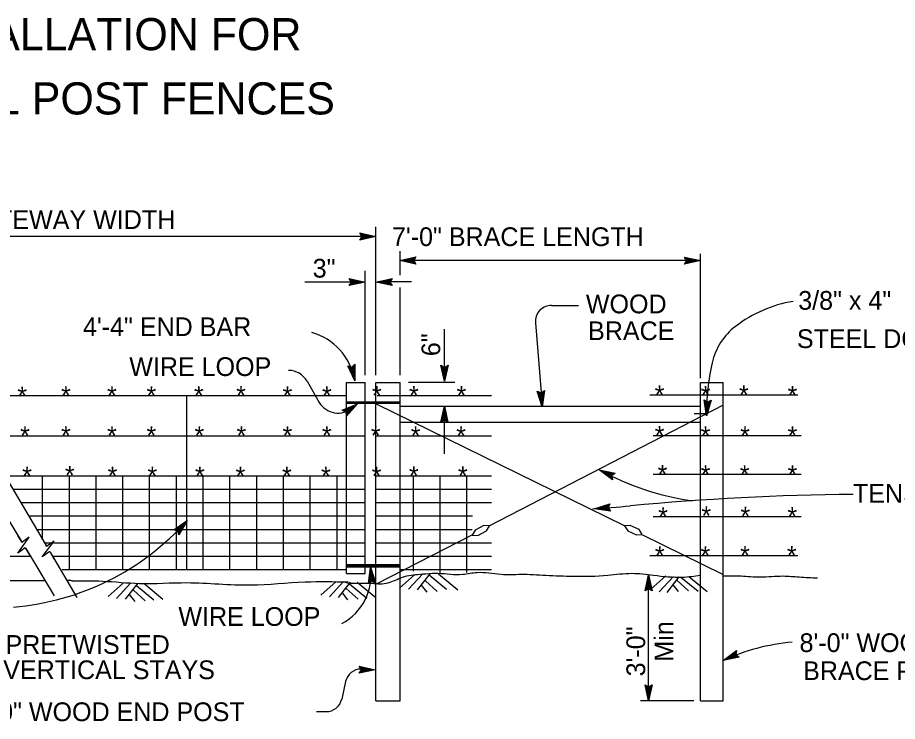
# Model space of a CAD drawing. Extents: x -894 to 866, y -476 to 714.
# Drawn here: x -409.8 to -81.1, y 108.3 to 371.2 of the extents above; entities that cross this region are included whole.
import ezdxf

# ---------------------------------------------------------------- set-up
doc = ezdxf.new("R2010")
doc.units = 0
for name, color, linetype in [('56 Stage 3 Anno', 7, 'Continuous'), ('57 Undefined', 7, 'Continuous'), ('59 Sndwall Anno', 7, 'Continuous'), ('60 Nongeo Data', 7, 'Continuous')]:
    doc.layers.add(name, color=color, linetype=linetype)

msp = doc.modelspace()

# ---------------------------------------------------------------- linework, layer by layer
at = {"layer": '56 Stage 3 Anno'}
for p, q in [((-275.93, 237.61), (-275.93, 293.05)), ((-275.93, 289.48), (-525.93, 289.48)), ((-281.13, 289.48), (-281.93, 290.82)), ((-281.93, 290.82), (-281.93, 290.82)), ((-281.93, 290.82), (-275.93, 289.48)), ((-275.93, 289.48), (-281.93, 288.15)), ((-281.93, 288.15), (-281.13, 289.48)), ((-281.71, 290.47), (-277.31, 289.48)), ((-277.32, 289.48), (-281.69, 288.51)), ((-278.69, 289.48), (-281.52, 288.86)), ((-281.48, 290.11), (-278.69, 289.48)), ((-281.3, 289.76), (-280.07, 289.49)), ((-280.07, 289.49), (-281.28, 289.22)), ((-275.93, 289.48), (-275.93, 289.48)), ((-281.93, 288.15), (-281.93, 288.15)), ((-266.93, 275), (-266.93, 283.97)), ((-154.71, 236.58), (-154.71, 282.94)), ((-267.03, 280.49), (-261.03, 281.82)), ((-261.03, 279.15), (-267.03, 280.49)), ((-267.03, 280.49), (-267.03, 280.49)), ((-154.71, 280.49), (-266.93, 280.49)), ((-261.24, 279.51), (-265.65, 280.49)), ((-265.64, 280.5), (-261.26, 281.47)), ((-264.27, 280.49), (-261.44, 281.12)), ((-261.48, 279.87), (-264.27, 280.49)), ((-262.88, 280.49), (-261.68, 280.76)), ((-261.65, 280.22), (-262.88, 280.49)), ((-261.03, 281.82), (-261.83, 280.49)), ((-261.83, 280.49), (-261.03, 279.15)), ((-261.03, 281.82), (-261.03, 281.82)), ((-159.88, 280.45), (-160.68, 281.79)), ((-160.68, 281.79), (-160.68, 281.79)), ((-160.68, 281.79), (-154.68, 280.45)), ((-154.68, 280.45), (-160.68, 279.12)), ((-160.68, 279.12), (-159.88, 280.45)), ((-160.46, 281.44), (-156.06, 280.45)), ((-156.07, 280.45), (-160.44, 279.48)), ((-157.44, 280.45), (-160.27, 279.83)), ((-160.23, 281.08), (-157.44, 280.45)), ((-160.05, 280.73), (-158.82, 280.46)), ((-158.82, 280.46), (-160.03, 280.19)), ((-154.68, 280.45), (-154.68, 280.45)), ((-279.93, 237.61), (-279.93, 276.59)), ((-261.03, 279.15), (-261.03, 279.15)), ((-160.68, 279.12), (-160.68, 279.12)), ((-285.13, 272.47), (-285.93, 273.81)), ((-285.93, 273.81), (-285.93, 273.81)), ((-285.93, 273.81), (-279.93, 272.47)), ((-285.71, 273.45), (-281.31, 272.47)), ((-285.48, 273.09), (-282.69, 272.47)), ((-275.93, 272.47), (-269.93, 273.8)), ((-274.54, 272.47), (-270.16, 273.44)), ((-273.17, 272.47), (-270.34, 273.09)), ((-269.93, 273.8), (-270.73, 272.47)), ((-269.93, 273.8), (-269.93, 273.8)), ((-279.93, 272.47), (-302.5, 272.47)), ((-279.93, 272.47), (-285.93, 271.14)), ((-285.93, 271.14), (-285.13, 272.47)), ((-285.93, 271.14), (-285.93, 271.14)), ((-281.32, 272.46), (-285.69, 271.5)), ((-282.69, 272.47), (-285.52, 271.84)), ((-285.3, 272.75), (-284.07, 272.47)), ((-284.07, 272.47), (-285.28, 272.2)), ((-279.93, 272.47), (-279.93, 272.47)), ((-269.93, 271.13), (-275.93, 272.47)), ((-275.93, 272.47), (-275.93, 272.47)), ((-262.66, 272.52), (-275.07, 272.52)), ((-270.14, 271.48), (-274.55, 272.47)), ((-270.38, 271.84), (-273.17, 272.47)), ((-271.78, 272.46), (-270.57, 272.73)), ((-270.55, 272.19), (-271.78, 272.46)), ((-270.73, 272.47), (-269.93, 271.13)), ((-269.93, 271.13), (-269.93, 271.13)), ((-266.93, 237.61), (-266.93, 270.42)), ((-210.39, 263.71), (-200.24, 263.71)), ((-216.37, 257.21), (-213.84, 226.6)), ((-250.36, 235.37), (-250.36, 254.85)), ((-283.8, 235.6), (-286.44, 241.14)), ((-286.44, 241.14), (-286.44, 241.14)), ((-286.44, 241.14), (-284.97, 240.66)), ((-284.11, 236.95), (-286.04, 241)), ((-284.42, 238.29), (-285.66, 240.9)), ((-284.73, 239.63), (-285.26, 240.75)), ((-284.97, 240.66), (-283.84, 241.74)), ((-284.73, 240.89), (-284.73, 239.63)), ((-284.44, 241.14), (-284.42, 238.29)), ((-284.14, 241.45), (-284.11, 236.94)), ((-283.84, 241.74), (-283.84, 241.74)), ((-283.84, 241.74), (-283.8, 235.6)), ((-250.36, 235.37), (-251.69, 241.37)), ((-251.69, 241.37), (-251.69, 241.37)), ((-251.69, 241.37), (-250.36, 240.57)), ((-250.36, 236.76), (-251.33, 241.14)), ((-250.35, 238.14), (-250.98, 240.96)), ((-250.35, 239.52), (-250.62, 240.73)), ((-250.36, 240.57), (-249.02, 241.37)), ((-249.02, 241.37), (-250.36, 235.37)), ((-249.37, 241.16), (-250.36, 236.75)), ((-249.73, 240.92), (-250.35, 238.14)), ((-250.08, 240.75), (-250.35, 239.52)), ((-249.02, 241.37), (-249.02, 241.37)), ((-307.38, 239.44), (-308.61, 239.44)), ((-301.68, 235.44), (-297.1, 227.51)), ((-283.8, 235.6), (-283.8, 235.6)), ((-246.45, 234.99), (-263.74, 234.99)), ((-250.36, 235.37), (-250.36, 235.37)), ((-213.84, 225.86), (-215.66, 231.73)), ((-215.66, 231.73), (-215.66, 231.73)), ((-215.66, 231.73), (-214.27, 231.04)), ((-213.96, 227.24), (-215.28, 231.52)), ((-214.06, 228.61), (-214.92, 231.37)), ((-214.18, 229.99), (-214.54, 231.17)), ((-214.27, 231.04), (-213, 231.95)), ((-214, 231.24), (-214.18, 229.99)), ((-213.67, 231.44), (-214.06, 228.61)), ((-213.33, 231.7), (-213.95, 227.23)), ((-213, 231.95), (-213.84, 225.86)), ((-213, 231.95), (-213, 231.95)), ((-288.54, 224.56), (-282.88, 226.96)), ((-282.88, 226.96), (-286.98, 222.39)), ((-282.88, 226.96), (-282.88, 226.96)), ((-152.5, 222.43), (-153.39, 228.51)), ((-153.39, 228.51), (-153.39, 228.51)), ((-153.39, 228.51), (-152.13, 227.62)), ((-152.41, 223.82), (-153.05, 228.25)), ((-152.3, 225.19), (-152.72, 228.05)), ((-150.73, 228.32), (-152.5, 222.43)), ((-151.1, 228.13), (-152.4, 223.81)), ((-152.2, 226.56), (-152.38, 227.79)), ((-151.48, 227.92), (-152.3, 225.19)), ((-151.84, 227.77), (-152.2, 226.56)), ((-152.13, 227.62), (-150.73, 228.32)), ((-150.73, 228.32), (-150.73, 228.32)), ((-287.1, 223.93), (-288.54, 224.56)), ((-288.54, 224.56), (-288.54, 224.56)), ((-288.15, 224.39), (-284, 226.16)), ((-287.75, 224.24), (-285.13, 225.36)), ((-287.41, 224.06), (-286.25, 224.55)), ((-286.98, 222.39), (-287.1, 223.93)), ((-286.25, 224.55), (-287.07, 223.63)), ((-285.13, 225.36), (-287.06, 223.2)), ((-284.01, 226.15), (-287, 222.82)), ((-251.7, 220.07), (-250.36, 226.07)), ((-251.34, 220.29), (-250.36, 224.69)), ((-250.36, 226.07), (-250.36, 226.07)), ((-250.36, 226.07), (-249.03, 220.07)), ((-250.36, 208.29), (-250.36, 226.07)), ((-250.35, 224.68), (-249.38, 220.31)), ((-213.84, 225.86), (-213.84, 225.86)), ((-286.98, 222.39), (-286.98, 222.39)), ((-250.36, 220.87), (-251.7, 220.07)), ((-250.98, 220.52), (-250.36, 223.31)), ((-250.63, 220.7), (-250.36, 221.93)), ((-250.36, 223.31), (-249.73, 220.48)), ((-250.36, 221.93), (-250.09, 220.72)), ((-249.03, 220.07), (-250.36, 220.87)), ((-152.5, 222.43), (-152.5, 222.43)), ((-251.7, 220.07), (-251.7, 220.07)), ((-249.03, 220.07), (-249.03, 220.07)), ((-187.62, 198.59), (-192.54, 202.28)), ((-192.54, 202.28), (-192.54, 202.28)), ((-192.54, 202.28), (-186.52, 201.02)), ((-187.67, 199), (-191.28, 201.71)), ((-191.27, 201.71), (-186.88, 200.79)), ((-187.74, 199.43), (-190.02, 201.14)), ((-190.02, 201.14), (-187.19, 200.55)), ((-187.75, 199.82), (-188.76, 200.57)), ((-188.76, 200.57), (-187.55, 200.32)), ((-186.52, 201.02), (-187.8, 200.14)), ((-186.52, 201.02), (-186.52, 201.02)), ((-187.8, 200.14), (-187.62, 198.59)), ((-187.62, 198.59), (-187.62, 198.59)), ((-194.42, 187.72), (-188.56, 189.58)), ((-188.32, 186.92), (-194.42, 187.72)), ((-194.42, 187.72), (-194.42, 187.72)), ((-188.57, 187.25), (-193.04, 187.84)), ((-193.03, 187.85), (-188.76, 189.2)), ((-191.67, 187.96), (-188.91, 188.84)), ((-188.84, 187.59), (-191.67, 187.96)), ((-190.29, 188.09), (-189.11, 188.46)), ((-189.04, 187.92), (-190.29, 188.09)), ((-188.56, 189.58), (-189.24, 188.18)), ((-189.24, 188.18), (-188.32, 186.92)), ((-188.56, 189.58), (-188.56, 189.58)), ((-188.32, 186.92), (-188.32, 186.92)), ((-351.5, 179.86), (-346.46, 183.38)), ((-351.09, 179.78), (-347.39, 182.36)), ((-350.67, 179.71), (-348.33, 181.34)), ((-348.33, 181.34), (-349.78, 178.84)), ((-347.4, 182.35), (-349.64, 178.47)), ((-346.46, 183.38), (-349.54, 178.06)), ((-346.46, 183.38), (-346.46, 183.38)), ((-349.97, 179.55), (-351.5, 179.86)), ((-351.5, 179.86), (-351.5, 179.86)), ((-350.3, 179.61), (-349.26, 180.33)), ((-349.54, 178.06), (-349.97, 179.55)), ((-349.26, 180.33), (-349.88, 179.25)), ((-349.54, 178.06), (-349.54, 178.06)), ((-278.7, 159.84), (-278.01, 165.95)), ((-278.37, 160.1), (-277.86, 164.58)), ((-278.01, 165.95), (-278.01, 165.95)), ((-278.01, 165.95), (-276.05, 160.13)), ((-277.86, 164.57), (-276.43, 160.32)), ((-278.04, 160.37), (-277.72, 163.2)), ((-277.72, 163.2), (-276.79, 160.46)), ((-277.71, 160.58), (-277.57, 161.83)), ((-277.57, 161.83), (-277.18, 160.66)), ((-175.43, 157.12), (-174.09, 163.12)), ((-175.08, 157.34), (-174.1, 161.74)), ((-174.09, 116.01), (-174.09, 163.12)), ((-174.09, 163.12), (-174.09, 163.12)), ((-174.09, 163.12), (-172.76, 157.12)), ((-174.09, 161.73), (-173.12, 157.36)), ((-277.46, 160.78), (-278.7, 159.84)), ((-278.7, 159.84), (-278.7, 159.84)), ((-276.05, 160.13), (-277.46, 160.78)), ((-276.05, 160.13), (-276.05, 160.13)), ((-174.09, 157.92), (-175.43, 157.12)), ((-174.72, 157.57), (-174.1, 160.36)), ((-174.37, 157.75), (-174.1, 158.98)), ((-174.1, 160.36), (-173.47, 157.53)), ((-174.1, 158.98), (-173.83, 157.77)), ((-172.76, 157.12), (-174.09, 157.92)), ((-175.43, 157.12), (-175.43, 157.12)), ((-172.76, 157.12), (-172.76, 157.12)), ((-146.25, 131.15), (-141.29, 134.78)), ((-141.29, 134.78), (-141.49, 133.24)), ((-141.29, 134.78), (-141.29, 134.78)), ((-140.22, 132.34), (-146.25, 131.15)), ((-140.56, 132.58), (-144.99, 131.7)), ((-144.98, 131.71), (-141.36, 134.36)), ((-143.72, 132.26), (-141.39, 133.97)), ((-140.92, 132.81), (-143.72, 132.26)), ((-142.46, 132.82), (-141.46, 133.55)), ((-141.22, 133.06), (-142.46, 132.82)), ((-141.49, 133.24), (-140.22, 132.34)), ((-140.22, 132.34), (-140.22, 132.34)), ((-281.39, 127.67), (-282.19, 129.01)), ((-282.19, 129.01), (-282.19, 129.01)), ((-282.19, 129.01), (-276.19, 127.67)), ((-281.97, 128.66), (-277.57, 127.67)), ((-281.74, 128.3), (-278.95, 127.67)), ((-146.25, 131.15), (-146.25, 131.15)), ((-276.19, 127.67), (-282.19, 126.34)), ((-282.19, 126.34), (-281.39, 127.67)), ((-282.19, 126.34), (-282.19, 126.34)), ((-277.58, 127.67), (-281.95, 126.7)), ((-278.95, 127.67), (-281.78, 127.05)), ((-281.56, 127.95), (-280.33, 127.67)), ((-280.33, 127.67), (-281.54, 127.41)), ((-276.19, 127.67), (-276.19, 127.67)), ((-287.26, 123.2), (-288.68, 116.71)), ((-174.09, 116.01), (-175.43, 122.01)), ((-175.43, 122.01), (-175.43, 122.01)), ((-175.43, 122.01), (-174.09, 121.21)), ((-174.1, 117.4), (-175.07, 121.78)), ((-174.09, 121.21), (-172.75, 122.01)), ((-172.75, 122.01), (-174.09, 116.01)), ((-173.11, 121.8), (-174.09, 117.39)), ((-172.75, 122.01), (-172.75, 122.01)), ((-174.09, 118.78), (-174.72, 121.6)), ((-174.09, 120.16), (-174.36, 121.37)), ((-173.47, 121.56), (-174.09, 118.78)), ((-173.82, 121.39), (-174.09, 120.16)), ((-157.24, 116.01), (-177.11, 116.01)), ((-174.09, 116.01), (-174.09, 116.01)), ((-298.15, 112), (-294.55, 112))]:
    msp.add_line(p, q, dxfattribs=at)
for centre, radius, start, end in [((-210.39, 257.71), 6, 90, 184.7279), ((-111.99, 217.14), 48.77, 99.5689, 127.4146), ((-305.93, 232.25), 22.21, 10.0409, 74.1115), ((-127.23, 237.05), 23.7, 127.4146, 167.137), ((-65.98, 223.06), 86.52, 167.137, 180.4191), ((-308.61, 231.44), 8, 29.989, 90), ((-290.17, 231.51), 8, 209.988, 311.6452), ((-142.08, 295.91), 106.35, 241.798, 261.4846), ((-87.68, -810.27), 1003.46, 90.5736, 95.3346), ((-230.6, 720.34), 533.8, 273.8172, 275.3346), ((-419.19, 248.14), 97.38, 274.5987, 318.3161), ((-298.11, 162.93), 20.33, 297.6475, 8.56), ((-113.46, 59.14), 79.1, 95.044, 114.5052), ((-281.4, 121.92), 6, 90, 167.6493), ((-294.55, 118), 6, 270, 347.6493)]:
    msp.add_arc(centre, radius, start, end, dxfattribs=at)
at = {"layer": '59 Sndwall Anno'}
for p, q in [((-261.46, 163.23), (-267.16, 158.16)), ((-258.46, 163.45), (-263.75, 157.69)), ((-255.79, 163.45), (-260.49, 157.47)), ((-256, 163.07), (-249.56, 157.77)), ((-252.57, 163.43), (-245.36, 157.49)), ((-167.61, 162.75), (-173.31, 157.68)), ((-164.81, 162.5), (-170.11, 156.74)), ((-162.75, 162.37), (-167.32, 156.55)), ((-163.52, 161.14), (-159.12, 157.14)), ((-162.07, 162.25), (-155.62, 156.94)), ((-159.08, 162.46), (-152.27, 156.85)), ((-370.31, 160.01), (-376.01, 154.94)), ((-367.57, 159.97), (-372.87, 154.21)), ((-364.91, 159.97), (-369.61, 153.99)), ((-365.37, 159.07), (-358.93, 153.77)), ((-362.71, 159.95), (-355.5, 154.02)), ((-290.78, 160.63), (-296.49, 155.56)), ((-288.04, 160.59), (-293.34, 154.84)), ((-285.54, 160.38), (-290.08, 154.61)), ((-287.02, 158.05), (-282.62, 154.04)), ((-285.84, 159.7), (-279.4, 154.39)), ((-282.92, 160.35), (-275.98, 154.64)), ((-259, 159.19), (-256.93, 156.66)), ((-257.43, 160.9), (-253.04, 156.9)), ((-165.08, 159.42), (-163.02, 156.89)), ((-368.11, 155.71), (-366.05, 153.18)), ((-366.55, 157.42), (-362.15, 153.42)), ((-288.58, 156.33), (-286.52, 153.8))]:
    msp.add_line(p, q, dxfattribs=at)
at = {"layer": '60 Nongeo Data'}
for p, q in [((-286.93, 163.61), (-286.93, 234.99)), ((-286.93, 234.99), (-279.93, 234.99)), ((-279.93, 163.61), (-279.93, 234.99)), ((-275.93, 116.08), (-275.93, 234.99)), ((-275.93, 234.99), (-266.93, 234.99)), ((-266.93, 116.08), (-266.93, 234.99)), ((-154.71, 116.01), (-154.71, 234.93)), ((-154.71, 234.93), (-146.26, 234.93)), ((-146.26, 116.01), (-146.26, 234.93)), ((-432.03, 230.07), (-286.93, 230.07)), ((-346.55, 165.1), (-346.55, 230.08)), ((-275.46, 230.07), (-232.81, 230.07)), ((-173.62, 230.32), (-118.34, 230.32)), ((-286.93, 227.77), (-266.93, 227.77)), ((-286.93, 227.67), (-266.93, 227.67)), ((-286.93, 227.57), (-266.93, 227.57)), ((-286.93, 227.47), (-266.93, 227.47)), ((-286.93, 227.37), (-266.93, 227.37)), ((-286.93, 227.27), (-266.93, 227.27)), ((-275.81, 226.96), (-183.16, 181.46)), ((-266.93, 226.07), (-154.73, 226.07)), ((-146.21, 226.44), (-233.53, 181.38)), ((-157.08, 223.37), (-151.8, 223.37)), ((-266.93, 220.07), (-154.73, 220.07)), ((-423.53, 215.07), (-279.93, 215.07)), ((-275.93, 215.07), (-232.81, 215.07)), ((-172.38, 215.17), (-117.1, 215.17)), ((-172.38, 215.17), (-117.1, 215.17)), ((-425.12, 203.11), (-408.38, 175.53)), ((-172.38, 200.65), (-117.1, 200.65)), ((-172.38, 200.65), (-117.1, 200.65)), ((-172.06, 200.65), (-117.1, 200.65)), ((-414.61, 200.18), (-399.18, 174.08)), ((-414.55, 200.07), (-279.93, 200.07)), ((-400.48, 176.2), (-400.48, 200.07)), ((-390.48, 165.07), (-390.48, 200.07)), ((-380.48, 165.07), (-380.48, 200.07)), ((-370.48, 165.07), (-370.48, 200.07)), ((-360.48, 165.07), (-360.48, 200.07)), ((-350.48, 165.07), (-350.48, 200.07)), ((-340.48, 165.07), (-340.48, 200.07)), ((-330.48, 165.07), (-330.48, 200.07)), ((-320.48, 165.07), (-320.48, 200.07)), ((-310.48, 165.07), (-310.48, 200.07)), ((-300.48, 165.07), (-300.48, 200.07)), ((-290.48, 165.07), (-290.48, 200.07)), ((-275.93, 200.07), (-232.81, 200.07)), ((-261.94, 164.44), (-261.94, 200.07)), ((-251.94, 163.85), (-251.94, 200.07)), ((-241.94, 163.97), (-241.94, 200.07)), ((-411.58, 195.07), (-279.93, 195.07)), ((-275.93, 195.07), (-232.81, 195.07)), ((-408.64, 190.07), (-279.93, 190.07)), ((-275.93, 190.07), (-232.81, 190.07)), ((-405.69, 185.07), (-286.93, 185.07)), ((-404.93, 185.07), (-279.93, 185.07)), ((-275.93, 185.07), (-239.83, 185.07)), ((-172.38, 184.87), (-117.1, 184.87)), ((-172.38, 184.87), (-117.1, 184.87)), ((-172.06, 184.87), (-117.1, 184.87)), ((-171.74, 184.87), (-117.1, 184.87)), ((-235.67, 181.49), (-238.91, 179.79)), ((-233.53, 181.36), (-235.67, 181.49)), ((-234.64, 179.53), (-233.53, 181.36)), ((-180.95, 181.55), (-183.07, 181.34)), ((-183.07, 181.34), (-181.89, 179.56)), ((-177.64, 179.98), (-180.95, 181.55)), ((-409.79, 177.82), (-408.18, 175.16)), ((-402.65, 180.07), (-279.93, 180.07)), ((-275.93, 180.07), (-239.94, 180.07)), ((-239.92, 178.08), (-275.59, 159.68)), ((-238.91, 179.79), (-240.02, 177.97)), ((-240.02, 177.97), (-237.89, 177.83)), ((-237.89, 177.83), (-234.64, 179.53)), ((-236.78, 179.66), (-236.78, 179.66)), ((-181.89, 179.56), (-178.59, 177.99)), ((-179.77, 179.77), (-179.77, 179.77)), ((-178.59, 177.99), (-176.46, 178.2)), ((-176.46, 178.2), (-177.64, 179.98)), ((-176.41, 178.05), (-146.5, 163.36)), ((-400.54, 176.38), (-398.96, 173.71)), ((-399.78, 175.07), (-397.25, 175.07)), ((-396.38, 175.07), (-279.93, 175.07)), ((-275.93, 175.07), (-232.81, 175.07)), ((-407, 173.23), (-405.39, 170.58)), ((-406.79, 172.9), (-396.11, 155.3)), ((-397.81, 171.76), (-396.23, 169.08)), ((-397.67, 171.54), (-387.69, 154.65)), ((-517.93, 170.07), (-405.12, 170.07)), ((-396.82, 170.07), (-286.93, 170.07)), ((-395.66, 170.07), (-279.93, 170.07)), ((-275.93, 170.07), (-232.81, 170.07)), ((-173.62, 170.35), (-118.34, 170.35)), ((-173.62, 170.35), (-118.34, 170.35)), ((-173.62, 170.35), (-118.34, 170.35)), ((-173.3, 170.35), (-118.34, 170.35)), ((-172.99, 170.35), (-118.34, 170.35)), ((-393.15, 165.07), (-286.93, 165.07)), ((-286.93, 166.97), (-266.93, 166.97)), ((-286.93, 166.87), (-266.93, 166.87)), ((-286.93, 166.77), (-266.93, 166.77)), ((-286.93, 166.67), (-266.93, 166.67)), ((-286.93, 166.57), (-266.93, 166.57)), ((-286.93, 166.47), (-266.93, 166.47)), ((-286.93, 166.37), (-266.93, 166.37)), ((-286.93, 166.27), (-266.93, 166.27)), ((-286.93, 166.17), (-266.93, 166.17)), ((-286.93, 166.07), (-266.93, 166.07)), ((-266.93, 165.07), (-232.81, 165.07)), ((-286.93, 163.61), (-279.93, 163.61)), ((-275.93, 116.08), (-266.93, 116.08)), ((-154.71, 116.01), (-146.26, 116.01))]:
    msp.add_line(p, q, dxfattribs=at)
for points in [[(-407, 173.23), (-409.76, 171.23), (-405.43, 177.16), (-408.18, 175.16)], [(-397.81, 171.76), (-400.58, 169.79), (-396.18, 175.67), (-398.96, 173.71)], [(-288.11, 160.5), (-287.85, 160.52), (-287.6, 160.52), (-287.34, 160.52), (-287.08, 160.26), (-286.82, 160.26), (-286.57, 160.26), (-286.31, 160), (-286.05, 160), (-285.79, 160), (-285.54, 160), (-285.28, 160), (-285.02, 160), (-284.76, 160), (-284.51, 160), (-284.25, 160), (-283.99, 160), (-283.73, 160), (-283.48, 160), (-283.22, 160), (-282.96, 160), (-282.7, 160), (-282.19, 160), (-281.93, 160), (-281.67, 160), (-281.42, 160), (-281.16, 160), (-280.9, 160), (-280.65, 160), (-280.39, 160), (-280.13, 160), (-279.87, 160), (-279.62, 160), (-279.36, 160), (-279.1, 160), (-278.84, 160), (-278.59, 160), (-278.33, 160), (-278.07, 160), (-277.81, 160), (-277.56, 160), (-277.3, 160), (-277.04, 160), (-276.78, 160), (-276.53, 160), (-276.27, 160), (-276.27, 160)]]:
    msp.add_lwpolyline(points, dxfattribs=at)
for points in [[(-525.84, 161.32), (-518.39, 160.46), (-510.37, 160.75), (-497.77, 160.17), (-482.3, 159.6), (-469.41, 158.74), (-456.81, 157.88), (-439.33, 159.6), (-422.15, 160.75), (-403.82, 161.03), (-399.79, 160.99)], [(-277.59, 159.95), (-271.34, 160.1), (-265.99, 162.24), (-259.57, 163.31), (-254.93, 163.67), (-252.8, 163.67), (-243.52, 163.31), (-238.18, 164.02), (-229.26, 163.31), (-221.77, 163.31), (-212.5, 162.95), (-202.16, 162.6), (-189.32, 162.95), (-180.41, 163.67), (-172.21, 162.95), (-161.51, 162.24), (-154.69, 162.92)], [(-145.95, 162.66), (-139.53, 162.66), (-132.4, 162.3), (-123.84, 162.66), (-117.78, 162.3), (-111.01, 161.94)], [(-389.46, 160.87), (-389.94, 160.94), (-391.56, 160.94)], [(-389.46, 160.87), (-378.04, 160.75), (-364.29, 159.89), (-346.53, 160.17), (-322.75, 159.32), (-302.42, 160.46), (-286.38, 160.46)]]:
    msp.add_spline(points, degree=3, dxfattribs=at)

# ---------------------------------------------------------------- texts
at = {"layer": '57 Undefined'}
for s, height, p in [('WIRE MESH GATE INSTALLATION FOR', 12, (-601.57, 359.05)), ('EITHER WOOD OR METAL POST FENCES', 12, (-610.46, 335.05)), ('GATEWAY WIDTH', 7, (-431, 292.27)), ('7\'-0" BRACE LENGTH', 7, (-269.94, 285.89)), ('3"', 7, (-299.56, 274.11)), ('WOOD', 7, (-197.52, 260.78)), ('3/8" x 4"', 7, (-118.19, 262.1)), ('4\'-4" END BAR', 7, (-385.38, 252.26)), ('BRACE', 7, (-196.69, 250.76)), ('STEEL DOWELS WIRES', 7, (-118.68, 247.8)), ('WIRE LOOP', 7, (-368.1, 237.36)), ('TENSION WIRES', 7, (-97.74, 189.99)), ('WIRE LOOP', 7, (-349.74, 144.03)), ('8\'-0" WOOD', 7, (-117.69, 134.26)), ('PRETWISTED', 7, (-414.32, 133.57)), ('VERTICAL STAYS', 7, (-415.17, 124.13)), ('BRACE POST', 7, (-116.36, 123.78)), ('8\'-0" WOOD END POST', 7, (-426.82, 108.45))]:
    msp.add_text(s, height=height, dxfattribs=at).set_placement(p)
for s, p in [('6"', (-251.93, 244.76)), ('Min', (-164.88, 130.67)), ('3\'-0"', (-175.38, 125.17))]:
    msp.add_text(s, height=7, rotation=90, dxfattribs=at).set_placement(p)
at = {"layer": '60 Nongeo Data'}
for p in [(-409.9, 226.42), (-393.58, 226.55), (-376.38, 226.55), (-361.65, 226.55), (-343.93, 226.55), (-328.17, 226.62), (-310.83, 226.47), (-296.1, 226.47), (-277.44, 226.59), (-263.59, 226.59), (-245.83, 226.59), (-171.82, 226.83), (-154.63, 226.68), (-140.33, 226.83), (-122.17, 226.68), (-408.87, 211.59), (-393.58, 211.62), (-376.38, 211.62), (-361.65, 211.62), (-343.73, 211.62), (-328.02, 211.62), (-310.83, 211.62), (-296.1, 211.62), (-277.86, 211.62), (-262.95, 211.54), (-245.97, 211.51), (-171.82, 211.68), (-154.63, 211.53), (-139.9, 211.53), (-122.17, 211.53), (-392.14, 196.79), (-170.72, 197.16), (-154.63, 197.01), (-140.04, 197.01), (-122.17, 197.01), (-408.1, 196.53), (-376.17, 196.53), (-361.29, 196.53), (-343.56, 196.54), (-328.39, 196.47), (-311.05, 196.47), (-296.46, 196.47), (-277.53, 196.48), (-263.61, 196.62), (-245.32, 196.56), (-170.51, 181.3), (-154.34, 181.66), (-139.76, 181.51), (-122.24, 181.37), (-171.75, 166.78), (-154.7, 166.78), (-139.9, 166.85), (-122.44, 166.85)]:
    msp.add_text('*', height=7, dxfattribs=at).set_placement(p)

doc.saveas('drawing.dxf')
